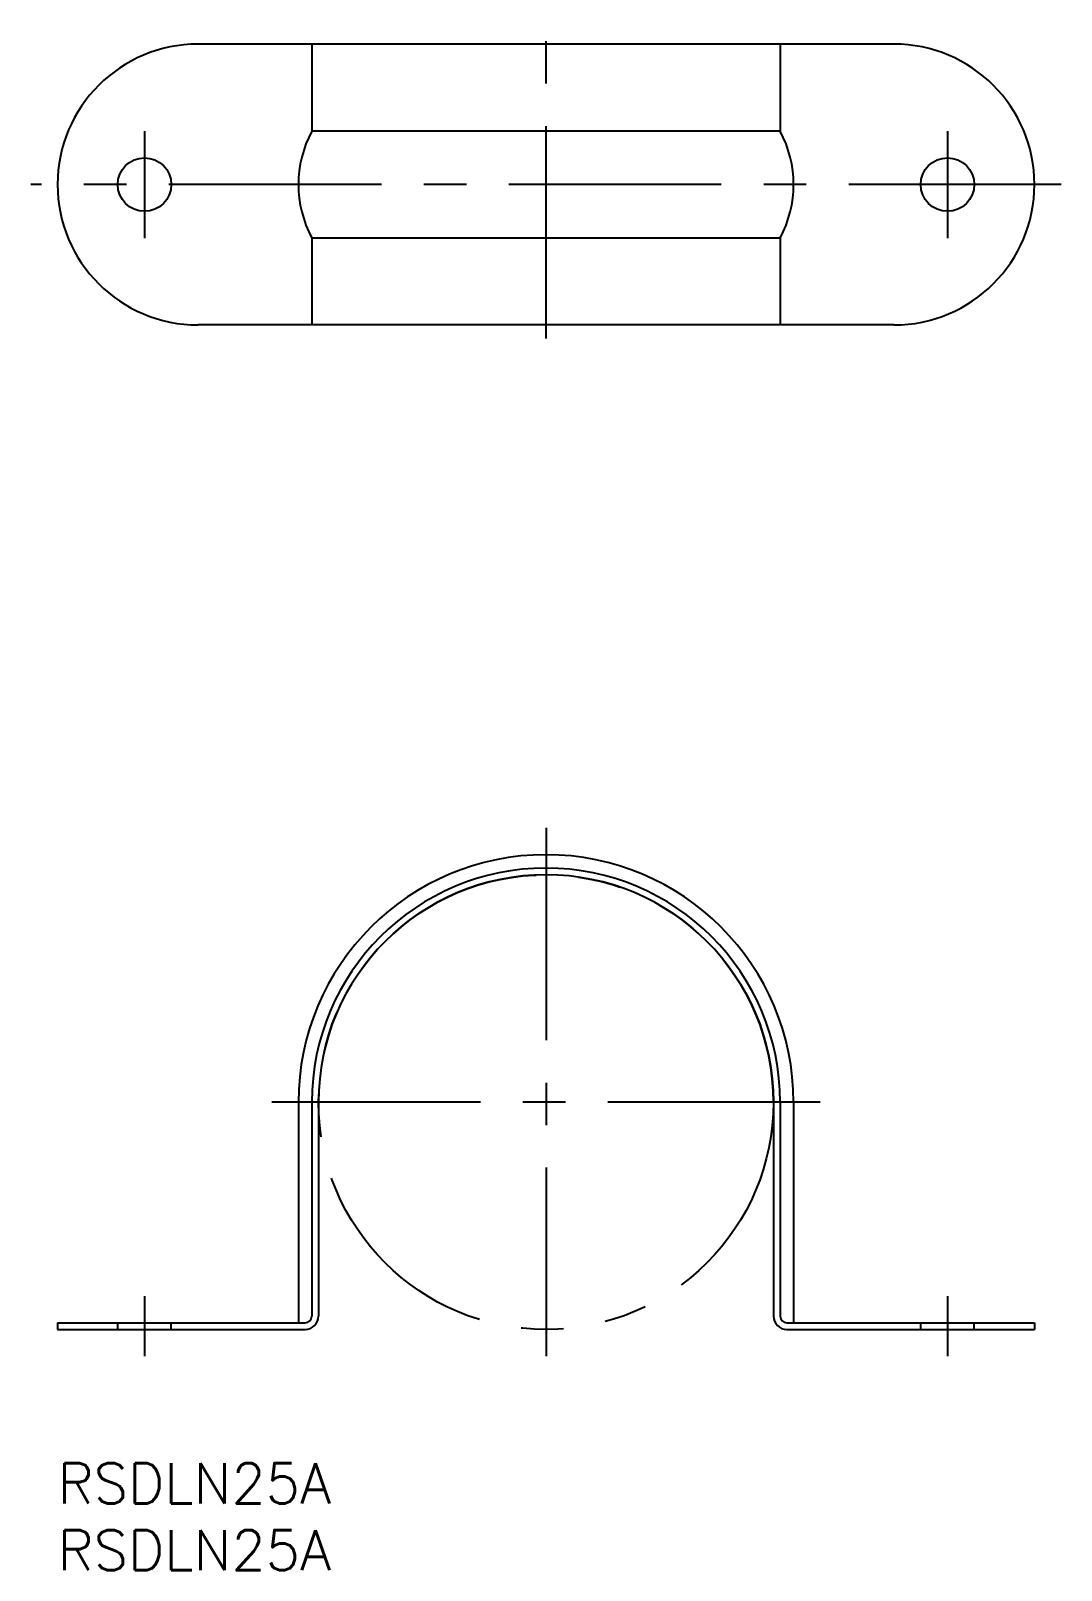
# Model space of a CAD drawing. Extents: x -2 to 75, y -8 to 107.
import ezdxf

# ---------------------------------------------------------------- set-up
doc = ezdxf.new("R2010")
doc.units = 0
doc.header["$LTSCALE"] = 0.5
for name, pattern in [('CENTER', [50.8, 31.75, -6.35, 6.35, -6.35]), ('DASHED', [19.05, 12.7, -6.35]), ('PHANTOM', [63.5, 31.75, -6.35, 6.35, -6.35, 6.35, -6.35])]:
    doc.linetypes.add(name, pattern=pattern)
for name, color, linetype in [('MSM_CENTER', 1, 'CENTER'), ('MSM_CONTINUOUS', 7, 'CONTINUOUS'), ('MSM_DASHED', 4, 'DASHED'), ('MSM_IMAGINARY', 6, 'PHANTOM'), ('MSM_PART_NUMBER', 7, 'CONTINUOUS')]:
    doc.layers.add(name, color=color, linetype=linetype)
doc.styles.get("Standard").update_dxf_attribs({"font": 'txt.shx', "height": 3, "bigfont": 'bigfont.shx'})

# ---------------------------------------------------------------- blocks, each defined once
blk = doc.blocks.new('*U3')
at = {"layer": 'MSM_PART_NUMBER'}
blk.add_text('RSDLN25A', height=3, dxfattribs=at).set_placement((0, -3))
blk = doc.blocks.new('*U4')
at = {"layer": 'MSM_PART_NUMBER'}
blk.add_text('RSDLN25A', height=3, dxfattribs=at).set_placement((0, -8))

msp = doc.modelspace()

# ---------------------------------------------------------------- linework, layer by layer
at = {"layer": 'MSM_CENTER'}
for p, q in [((36.5, 84.11), (36.5, 107.11)), ((6.5, 99.61), (6.5, 91.61)), ((66.5, 99.61), (66.5, 91.61)), ((75, 95.61), (-2, 95.61)), ((36.5, 47.5), (36.5, 8)), ((57, 27), (16, 27)), ((6.5, 12.5), (6.5, 8)), ((66.5, 12.5), (66.5, 8))]:
    msp.add_line(p, q, dxfattribs=at)
at = {"layer": 'MSM_CONTINUOUS'}
for p, q in [((62.5, 106.11), (10.5, 106.11)), ((19, 106.11), (19, 99.61)), ((54, 106.11), (54, 99.61)), ((54, 99.61), (19, 99.61)), ((54, 91.61), (19, 91.61)), ((19, 91.61), (19, 85.11)), ((54, 91.61), (54, 85.11)), ((62.5, 85.11), (10.5, 85.11)), ((18, 27), (18, 10.5)), ((19, 27), (19, 11)), ((19.5, 27), (19.5, 11)), ((53.5, 27), (53.5, 11)), ((54, 27), (54, 11)), ((55, 27), (55, 10.5)), ((0, 10.5), (18.5, 10.5)), ((0, 10.5), (0, 10)), ((54.5, 10.5), (73, 10.5)), ((73, 10.5), (73, 10)), ((0, 10), (18.5, 10)), ((54.5, 10), (73, 10))]:
    msp.add_line(p, q, dxfattribs=at)
for centre in [(6.5, 95.61), (66.5, 95.61)]:
    msp.add_circle(centre, 2, dxfattribs=at)
for centre, radius, start, end in [((10.5, 95.61), 10.5, 90, 270), ((62.5, 95.61), 10.5, 270, 90), ((26.5, 95.61), 8.5, 151.9275, 208.0725), ((46.5, 95.61), 8.5, 331.9275, 28.0725), ((36.5, 27), 18.5, 0, 180), ((36.5, 27), 17.5, 0, 180), ((36.5, 27), 17, 0, 180), ((18.5, 11), 0.5, 270, 0), ((18.5, 11), 1, 270, 0), ((54.5, 11), 1, 180, 270), ((54.5, 11), 0.5, 180, 270)]:
    msp.add_arc(centre, radius, start, end, dxfattribs=at)
at = {"layer": 'MSM_DASHED'}
for p, q in [((4.5, 10), (4.5, 10.5)), ((8.5, 10), (8.5, 10.5)), ((64.5, 10), (64.5, 10.5)), ((68.5, 10), (68.5, 10.5))]:
    msp.add_line(p, q, dxfattribs=at)
at = {"layer": 'MSM_IMAGINARY'}
msp.add_circle((36.5, 27), 17, dxfattribs=at)

# ---------------------------------------------------------------- block references
at = {"layer": 'MSM_CONTINUOUS'}
for name in ['*U3', '*U4']:
    msp.add_blockref(name, (0, 0), dxfattribs=at)

doc.saveas('drawing.dxf')
